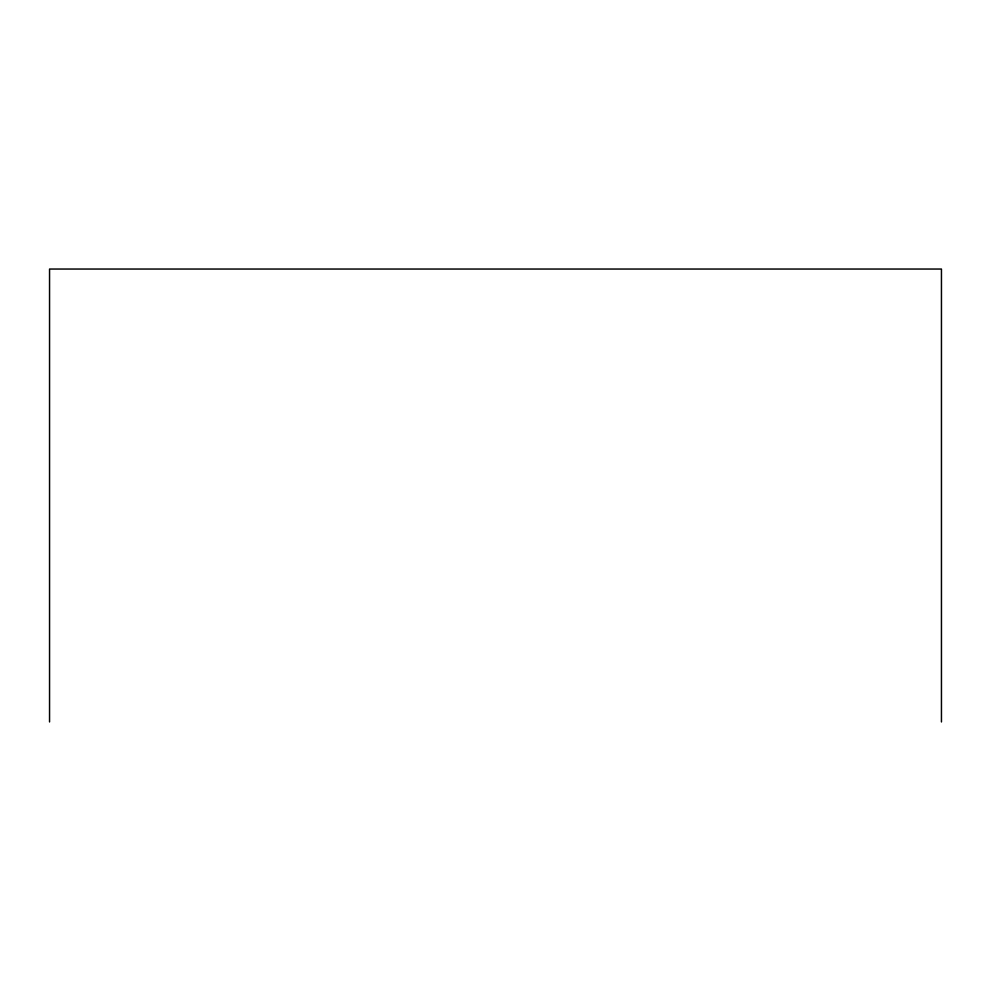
<?xml version="1.0" encoding="UTF-8"?>
<svg xmlns="http://www.w3.org/2000/svg" width="991" height="991" viewBox="0 0 991 991"><rect width="100%" height="100%" fill="white"/><g stroke="black" fill="none" stroke-linecap="round" stroke-linejoin="round"><path stroke-width="1.49" d="M941.45 721.956L941.45 269.044L49.55 269.044L49.55 721.956"/></g></svg>
